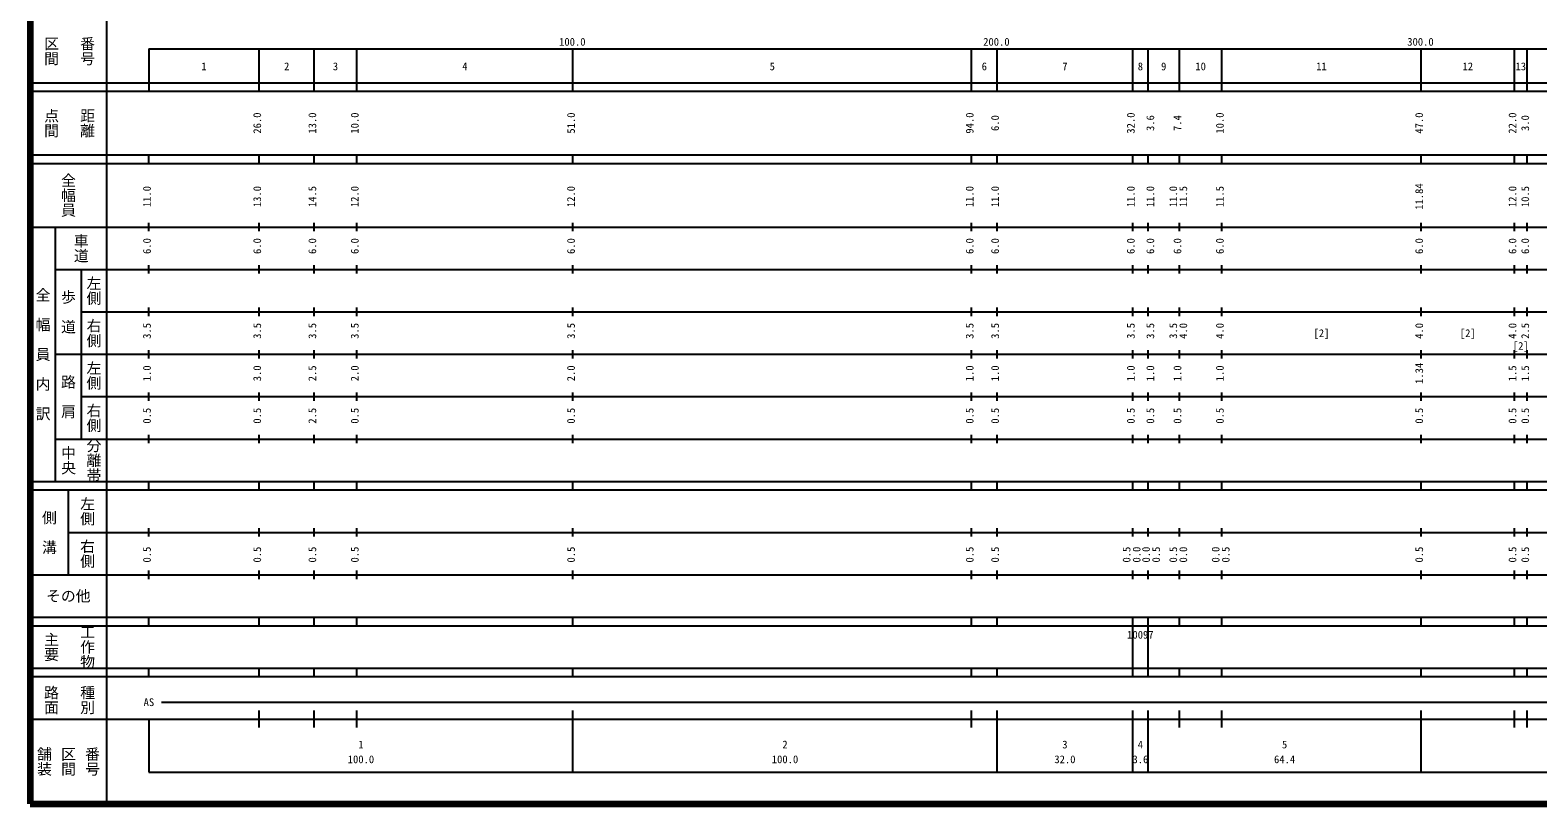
# Model space of a CAD drawing. Units: millimetres on the paper, enlarged 1000 times. Extents: x 40000 to 680000, y 20000 to 380000.
# Drawn here: x 40000 to 395521, y 20000 to 202409 of the extents above; entities that cross this region are included whole.
import ezdxf
from ezdxf.enums import TextEntityAlignment as Align

# ---------------------------------------------------------------- set-up
doc = ezdxf.new("R2010")
doc.units = ezdxf.units.MM
doc.header["$LTSCALE"] = 1000
doc.layers.add('M-TTL', color=2, linetype='Continuous', lineweight=140)
doc.layers.add('M-TTL-BAND', color=7, linetype='Continuous', lineweight=25)
doc.styles.add('@ＭＳ ゴシック', font='')
doc.styles.add('ＭＳ ゴシック', font='')
doc.styles.get('@ＭＳ ゴシック').set_extended_font_data('@MS Gothic')
doc.styles.get('ＭＳ ゴシック').set_extended_font_data('MS Gothic')

msp = doc.modelspace()

# ---------------------------------------------------------------- linework, layer by layer
at = {"layer": 'M-TTL'}
for p, q in [((40000, 380000), (40000, 20000)), ((40000, 20000), (680000, 20000))]:
    msp.add_line(p, q, dxfattribs=at)
at = {"layer": 'M-TTL-BAND'}
for p, q in [((58000, 370000), (58000, 20000)), ((68000, 198000), (579000, 198000)), ((68000, 198000), (68000, 188000)), ((94000, 188000), (94000, 198000)), ((107000, 188000), (107000, 198000)), ((117000, 188000), (117000, 198000)), ((168000, 188000), (168000, 198000)), ((262000, 188000), (262000, 198000)), ((268000, 188000), (268000, 198000)), ((300000, 188000), (300000, 198000)), ((303600, 188000), (303600, 198000)), ((311000, 188000), (311000, 198000)), ((321000, 188000), (321000, 198000)), ((368000, 188000), (368000, 198000)), ((390000, 188000), (390000, 198000)), ((393000, 188000), (393000, 198000)), ((40000, 190000), (579000, 190000)), ((40000, 188000), (579000, 188000)), ((40000, 173000), (579000, 173000)), ((40000, 171000), (579000, 171000)), ((68000, 171000), (68000, 173000)), ((94000, 171000), (94000, 173000)), ((107000, 171000), (107000, 173000)), ((117000, 171000), (117000, 173000)), ((168000, 171000), (168000, 173000)), ((262000, 171000), (262000, 173000)), ((268000, 171000), (268000, 173000)), ((300000, 171000), (300000, 173000)), ((303600, 171000), (303600, 173000)), ((311000, 171000), (311000, 173000)), ((321000, 171000), (321000, 173000)), ((368000, 171000), (368000, 173000)), ((390000, 171000), (390000, 173000)), ((393000, 171000), (393000, 173000)), ((68000, 155000), (68000, 157000)), ((94000, 155000), (94000, 157000)), ((107000, 155000), (107000, 157000)), ((117000, 155000), (117000, 157000)), ((168000, 155000), (168000, 157000)), ((262000, 155000), (262000, 157000)), ((268000, 155000), (268000, 157000)), ((300000, 155000), (300000, 157000)), ((303600, 155000), (303600, 157000)), ((311000, 155000), (311000, 157000)), ((321000, 155000), (321000, 157000)), ((368000, 155000), (368000, 157000)), ((390000, 155000), (390000, 157000)), ((393000, 155000), (393000, 157000)), ((40000, 156000), (579000, 156000)), ((46000, 96000), (46000, 156000)), ((46000, 146000), (579000, 146000)), ((52000, 146000), (52000, 106000)), ((68000, 145000), (68000, 147000)), ((94000, 145000), (94000, 147000)), ((107000, 145000), (107000, 147000)), ((117000, 145000), (117000, 147000)), ((168000, 145000), (168000, 147000)), ((262000, 145000), (262000, 147000)), ((268000, 145000), (268000, 147000)), ((300000, 145000), (300000, 147000)), ((303600, 145000), (303600, 147000)), ((311000, 145000), (311000, 147000)), ((321000, 145000), (321000, 147000)), ((368000, 145000), (368000, 147000)), ((390000, 145000), (390000, 147000)), ((393000, 145000), (393000, 147000)), ((52000, 136000), (579000, 136000)), ((68000, 135000), (68000, 137000)), ((94000, 135000), (94000, 137000)), ((107000, 135000), (107000, 137000)), ((117000, 135000), (117000, 137000)), ((168000, 135000), (168000, 137000)), ((262000, 135000), (262000, 137000)), ((268000, 135000), (268000, 137000)), ((300000, 135000), (300000, 137000)), ((303600, 135000), (303600, 137000)), ((311000, 135000), (311000, 137000)), ((321000, 135000), (321000, 137000)), ((368000, 135000), (368000, 137000)), ((390000, 135000), (390000, 137000)), ((393000, 135000), (393000, 137000)), ((46000, 126000), (579000, 126000)), ((68000, 125000), (68000, 127000)), ((94000, 125000), (94000, 127000)), ((107000, 125000), (107000, 127000)), ((117000, 125000), (117000, 127000)), ((168000, 125000), (168000, 127000)), ((262000, 125000), (262000, 127000)), ((268000, 125000), (268000, 127000)), ((300000, 125000), (300000, 127000)), ((303600, 125000), (303600, 127000)), ((311000, 125000), (311000, 127000)), ((321000, 125000), (321000, 127000)), ((368000, 125000), (368000, 127000)), ((390000, 125000), (390000, 127000)), ((393000, 125000), (393000, 127000)), ((52000, 116000), (579000, 116000)), ((68000, 115000), (68000, 117000)), ((94000, 115000), (94000, 117000)), ((107000, 115000), (107000, 117000)), ((117000, 115000), (117000, 117000)), ((168000, 115000), (168000, 117000)), ((262000, 115000), (262000, 117000)), ((268000, 115000), (268000, 117000)), ((300000, 115000), (300000, 117000)), ((303600, 115000), (303600, 117000)), ((311000, 115000), (311000, 117000)), ((321000, 115000), (321000, 117000)), ((368000, 115000), (368000, 117000)), ((390000, 115000), (390000, 117000)), ((393000, 115000), (393000, 117000)), ((68000, 105000), (68000, 107000)), ((94000, 105000), (94000, 107000)), ((107000, 105000), (107000, 107000)), ((117000, 105000), (117000, 107000)), ((168000, 105000), (168000, 107000)), ((262000, 105000), (262000, 107000)), ((268000, 105000), (268000, 107000)), ((300000, 105000), (300000, 107000)), ((303600, 105000), (303600, 107000)), ((311000, 105000), (311000, 107000)), ((321000, 105000), (321000, 107000)), ((368000, 105000), (368000, 107000)), ((390000, 105000), (390000, 107000)), ((393000, 105000), (393000, 107000)), ((46000, 106000), (579000, 106000)), ((40000, 96000), (579000, 96000)), ((68000, 94000), (68000, 96000)), ((94000, 94000), (94000, 96000)), ((107000, 94000), (107000, 96000)), ((117000, 94000), (117000, 96000)), ((168000, 94000), (168000, 96000)), ((262000, 94000), (262000, 96000)), ((268000, 94000), (268000, 96000)), ((300000, 94000), (300000, 96000)), ((303600, 94000), (303600, 96000)), ((311000, 94000), (311000, 96000)), ((321000, 94000), (321000, 96000)), ((368000, 94000), (368000, 96000)), ((390000, 94000), (390000, 96000)), ((393000, 94000), (393000, 96000)), ((40000, 94000), (579000, 94000)), ((49000, 94000), (49000, 74000)), ((49000, 84000), (579000, 84000)), ((68000, 83000), (68000, 85000)), ((94000, 83000), (94000, 85000)), ((107000, 83000), (107000, 85000)), ((117000, 83000), (117000, 85000)), ((168000, 83000), (168000, 85000)), ((262000, 83000), (262000, 85000)), ((268000, 83000), (268000, 85000)), ((300000, 83000), (300000, 85000)), ((303600, 83000), (303600, 85000)), ((311000, 83000), (311000, 85000)), ((321000, 83000), (321000, 85000)), ((368000, 83000), (368000, 85000)), ((390000, 83000), (390000, 85000)), ((393000, 83000), (393000, 85000)), ((68000, 73000), (68000, 75000)), ((94000, 73000), (94000, 75000)), ((107000, 73000), (107000, 75000)), ((117000, 73000), (117000, 75000)), ((168000, 73000), (168000, 75000)), ((262000, 73000), (262000, 75000)), ((268000, 73000), (268000, 75000)), ((300000, 73000), (300000, 75000)), ((303600, 73000), (303600, 75000)), ((311000, 73000), (311000, 75000)), ((321000, 73000), (321000, 75000)), ((368000, 73000), (368000, 75000)), ((390000, 73000), (390000, 75000)), ((393000, 73000), (393000, 75000)), ((40000, 74000), (579000, 74000)), ((40000, 64000), (579000, 64000)), ((68000, 62000), (68000, 64000)), ((94000, 62000), (94000, 64000)), ((107000, 62000), (107000, 64000)), ((117000, 62000), (117000, 64000)), ((168000, 62000), (168000, 64000)), ((262000, 62000), (262000, 64000)), ((268000, 62000), (268000, 64000)), ((300000, 62000), (300000, 64000)), ((303600, 62000), (303600, 64000)), ((311000, 62000), (311000, 64000)), ((321000, 62000), (321000, 64000)), ((368000, 62000), (368000, 64000)), ((390000, 62000), (390000, 64000)), ((393000, 62000), (393000, 64000)), ((40000, 62000), (579000, 62000)), ((300000, 52000), (300000, 62000)), ((303600, 52000), (303600, 62000)), ((40000, 52000), (579000, 52000)), ((40000, 50000), (579000, 50000)), ((68000, 50000), (68000, 52000)), ((94000, 50000), (94000, 52000)), ((107000, 50000), (107000, 52000)), ((117000, 50000), (117000, 52000)), ((168000, 50000), (168000, 52000)), ((262000, 50000), (262000, 52000)), ((268000, 50000), (268000, 52000)), ((300000, 50000), (300000, 52000)), ((303600, 50000), (303600, 52000)), ((311000, 50000), (311000, 52000)), ((321000, 50000), (321000, 52000)), ((368000, 50000), (368000, 52000)), ((390000, 50000), (390000, 52000)), ((393000, 50000), (393000, 52000)), ((71000, 44000), (565000, 44000)), ((40000, 40000), (579000, 40000)), ((68000, 40000), (68000, 27500)), ((94000, 38000), (94000, 42000)), ((107000, 38000), (107000, 42000)), ((117000, 38000), (117000, 42000)), ((168000, 27500), (168000, 42000)), ((262000, 38000), (262000, 42000)), ((268000, 27500), (268000, 42000)), ((300000, 27500), (300000, 42000)), ((303600, 27500), (303600, 42000)), ((311000, 38000), (311000, 42000)), ((321000, 38000), (321000, 42000)), ((368000, 27500), (368000, 42000)), ((390000, 38000), (390000, 42000)), ((393000, 38000), (393000, 42000)), ((68000, 27500), (579000, 27500))]:
    msp.add_line(p, q, dxfattribs=at)

# ---------------------------------------------------------------- texts
at = {"layer": 'M-TTL-BAND', "style": '@ＭＳ ゴシック'}
for s, p in [('区間', (45000, 197500)), ('番号', (53500, 197500)), ('点間', (45000, 180500)), ('距離', (53500, 180500)), ('全幅員', (49000, 163500)), ('車道', (52000, 151000)), ('左側', (55000, 141000)), ('全\u3000幅\u3000員\u3000内\u3000訳', (43000, 126000)), ('歩\u3000道', (49000, 136000)), ('右側', (55000, 131000)), ('路\u3000肩', (49000, 116000)), ('左側', (55000, 121000)), ('右側', (55000, 111000)), ('中央', (49000, 101000)), ('分離帯', (55000, 101000)), ('側\u3000溝', (44500, 84000)), ('左側', (53500, 89000)), ('右側', (53500, 79000)), ('工作物', (53500, 57000)), ('主要', (45000, 57000)), ('路面', (45000, 44500)), ('種別', (53500, 44500)), ('舗装', (43333, 30000)), ('区間', (49000, 30000)), ('番号', (54667, 30000))]:
    msp.add_text(s, height=2566, rotation=270, dxfattribs=at).set_placement(p, align=Align.MIDDLE_CENTER)
at = {"layer": 'M-TTL-BAND', "style": 'ＭＳ ゴシック'}
for s, p in [('100.0', (167844, 198195)), ('200.0', (267844, 198195)), ('300.0', (367844, 198195)), ('1', (81000, 192405)), ('2', (100500, 192405)), ('3', (112000, 192405)), ('4', (142500, 192405)), ('5', (215000, 192405)), ('6', (265000, 192405)), ('7', (284000, 192405)), ('8', (301800, 192405)), ('9', (307300, 192405)), ('10', (316000, 192405)), ('11', (344500, 192405)), ('12', (379000, 192405)), ('13', (391500, 192405)), ('[2]', (344500, 129500)), ('[2]', (379000, 129500)), ('[2]', (391500, 126500)), ('AS', (68000, 42500)), ('1', (118000, 32523)), ('2', (218000, 32523)), ('3', (284000, 32523)), ('4', (301800, 32523)), ('5', (335800, 32523)), ('100.0', (118000, 29033)), ('100.0', (218000, 29033)), ('32.0', (284000, 29033)), ('3.6', (301800, 29033)), ('64.4', (335800, 29033))]:
    msp.add_text(s, height=1833, dxfattribs=at).set_placement(p, align=Align.BOTTOM_CENTER)
for s, p in [('26.0', (95000, 180500)), ('13.0', (108000, 180500)), ('10.0', (118000, 180500)), ('51.0', (169000, 180500)), ('94.0', (263000, 180500)), ('6.0', (269000, 180500)), ('32.0', (301000, 180500)), ('3.6', (305600, 180500)), ('7.4', (312000, 180500)), ('10.0', (322000, 180500)), ('47.0', (369000, 180500)), ('22.0', (391000, 180500)), ('3.0', (394000, 180500)), ('11.0', (69000, 163174)), ('13.0', (95000, 163174)), ('14.5', (108000, 163174)), ('12.0', (118000, 163174)), ('12.0', (169000, 163174)), ('11.0', (263000, 163174)), ('11.0', (269000, 163174)), ('11.0', (301000, 163174)), ('11.0', (305600, 163174)), ('11.0', (311000, 163174)), ('11.5', (313370, 163174)), ('11.5', (322000, 163174)), ('11.84', (369000, 163174)), ('12.0', (391000, 163174)), ('10.5', (394000, 163174)), ('6.0', (69000, 151500)), ('6.0', (95000, 151500)), ('6.0', (108000, 151500)), ('6.0', (118000, 151500)), ('6.0', (169000, 151500)), ('6.0', (263000, 151500)), ('6.0', (269000, 151500)), ('6.0', (301000, 151500)), ('6.0', (305600, 151500)), ('6.0', (312000, 151500)), ('6.0', (322000, 151500)), ('6.0', (369000, 151500)), ('6.0', (391000, 151500)), ('6.0', (394000, 151500)), ('3.5', (69000, 131500)), ('3.5', (95000, 131500)), ('3.5', (108000, 131500)), ('3.5', (118000, 131500)), ('3.5', (169000, 131500)), ('3.5', (263000, 131500)), ('3.5', (269000, 131500)), ('3.5', (301000, 131500)), ('3.5', (305600, 131500)), ('3.5', (311000, 131500)), ('4.0', (313370, 131500)), ('4.0', (322000, 131500)), ('4.0', (369000, 131500)), ('4.0', (391000, 131500)), ('2.5', (394000, 131500)), ('1.0', (69000, 121500)), ('3.0', (95000, 121500)), ('2.5', (108000, 121500)), ('2.0', (118000, 121500)), ('2.0', (169000, 121500)), ('1.0', (263000, 121500)), ('1.0', (269000, 121500)), ('1.0', (301000, 121500)), ('1.0', (305600, 121500)), ('1.0', (312000, 121500)), ('1.0', (322000, 121500)), ('1.34', (369000, 121500)), ('1.5', (391000, 121500)), ('1.5', (394000, 121500)), ('0.5', (69000, 111500)), ('0.5', (95000, 111500)), ('2.5', (108000, 111500)), ('0.5', (118000, 111500)), ('0.5', (169000, 111500)), ('0.5', (263000, 111500)), ('0.5', (269000, 111500)), ('0.5', (301000, 111500)), ('0.5', (305600, 111500)), ('0.5', (312000, 111500)), ('0.5', (322000, 111500)), ('0.5', (369000, 111500)), ('0.5', (391000, 111500)), ('0.5', (394000, 111500)), ('0.5', (69000, 78764)), ('0.5', (95000, 78764)), ('0.5', (108000, 78764)), ('0.5', (118000, 78764)), ('0.5', (169000, 78764)), ('0.5', (263000, 78764)), ('0.5', (269000, 78764)), ('0.5', (300000, 78764)), ('0.0', (302370, 78764)), ('0.0', (304600, 78764)), ('0.5', (306970, 78764)), ('0.5', (311000, 78764)), ('0.0', (313370, 78764)), ('0.0', (321000, 78764)), ('0.5', (323370, 78764)), ('0.5', (369000, 78764)), ('0.5', (391000, 78764)), ('0.5', (394000, 78764))]:
    msp.add_text(s, height=1833, rotation=90, dxfattribs=at).set_placement(p, align=Align.BOTTOM_CENTER)
msp.add_text('その他', height=2566, dxfattribs=at).set_placement((49000, 69000), align=Align.MIDDLE_CENTER)
msp.add_text('10097', height=1833, dxfattribs=at).set_placement((298675, 58405), align=Align.BOTTOM_LEFT)

doc.saveas('drawing.dxf')
